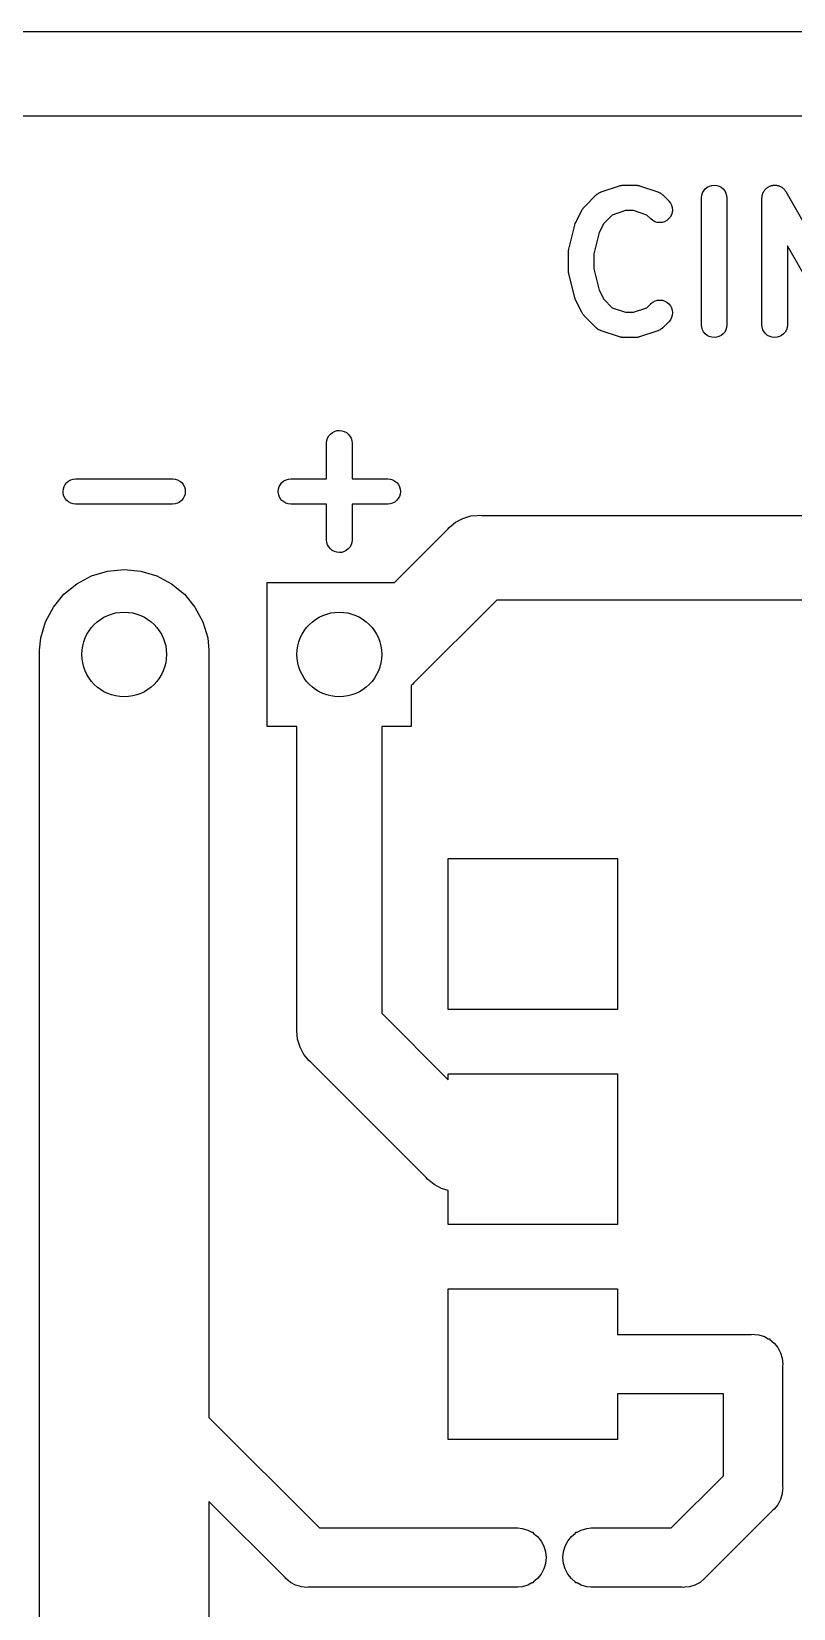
# Model space of a CAD drawing. Extents: x 90.9 to 144, y -121.2 to -74.4.
# Drawn here: x 102.03 to 111.03, y -93.06 to -74.43 of the extents above; entities that cross this region are included whole.
import ezdxf

# ---------------------------------------------------------------- set-up
doc = ezdxf.new("R2010")
doc.units = 0
doc.header["$MEASUREMENT"] = 0
doc.layers.add('BLACK', color=7, linetype='CONTINUOUS')

msp = doc.modelspace()

# ---------------------------------------------------------------- linework, layer by layer
at = {"layer": 'BLACK', "linetype": 'CONTINUOUS'}
for p, q in [((91.4646, -74.43), (142.85, -74.43)), ((142.668, -75.43), (91.94, -75.43)), ((108.555, -76.5028), (108.698, -76.3599)), ((108.698, -76.3599), (108.7, -76.3585)), ((108.7, -76.3585), (108.703, -76.3557)), ((108.703, -76.3557), (108.706, -76.3525)), ((108.706, -76.3525), (108.715, -76.3466)), ((108.715, -76.3466), (108.723, -76.3402)), ((108.723, -76.3402), (108.727, -76.3382)), ((108.727, -76.3382), (108.73, -76.3356)), ((108.73, -76.3356), (108.739, -76.3314)), ((108.739, -76.3314), (108.749, -76.3267)), ((108.749, -76.3267), (108.753, -76.3255)), ((108.753, -76.3255), (108.757, -76.3237)), ((108.757, -76.3237), (108.971, -76.2523)), ((108.971, -76.2523), (108.973, -76.2516)), ((108.973, -76.2516), (108.981, -76.2499)), ((108.981, -76.2499), (108.989, -76.2474)), ((108.989, -76.2474), (108.996, -76.2468)), ((108.996, -76.2468), (109.002, -76.2455)), ((109.002, -76.2455), (109.01, -76.2454)), ((109.01, -76.2454), (109.019, -76.2446)), ((109.019, -76.2446), (109.161, -76.2446)), ((109.161, -76.2446), (109.164, -76.2446)), ((109.164, -76.2446), (109.172, -76.2455)), ((109.172, -76.2455), (109.18, -76.2458)), ((109.18, -76.2458), (109.186, -76.2472)), ((109.186, -76.2472), (109.193, -76.2478)), ((109.193, -76.2478), (109.201, -76.2504)), ((109.201, -76.2504), (109.209, -76.2523)), ((109.209, -76.2523), (109.423, -76.3237)), ((109.423, -76.3237), (109.425, -76.3244)), ((109.425, -76.3244), (109.429, -76.3262)), ((109.429, -76.3262), (109.433, -76.3275)), ((109.433, -76.3275), (109.442, -76.3324)), ((109.442, -76.3324), (109.452, -76.3367)), ((109.452, -76.3367), (109.455, -76.3393)), ((109.455, -76.3393), (109.459, -76.3414)), ((109.459, -76.3414), (109.467, -76.3479)), ((109.467, -76.3479), (109.475, -76.3539)), ((109.475, -76.3539), (109.478, -76.3571)), ((109.478, -76.3571), (109.482, -76.3599)), ((109.482, -76.3599), (109.553, -76.4314)), ((109.94, -76.3925), (109.943, -76.3634)), ((109.943, -76.3634), (109.952, -76.3355)), ((109.952, -76.3355), (109.966, -76.3098)), ((109.966, -76.3098), (109.985, -76.2874)), ((109.985, -76.2874), (110.008, -76.2691)), ((110.008, -76.2691), (110.034, -76.2555)), ((110.034, -76.2555), (110.062, -76.2472)), ((110.062, -76.2472), (110.091, -76.2446)), ((110.091, -76.2446), (110.12, -76.2476)), ((110.12, -76.2476), (110.148, -76.2563)), ((110.148, -76.2563), (110.174, -76.2702)), ((110.174, -76.2702), (110.196, -76.2889)), ((110.196, -76.2889), (110.215, -76.3116)), ((110.215, -76.3116), (110.229, -76.3374)), ((110.229, -76.3374), (110.237, -76.3654)), ((110.237, -76.3654), (110.24, -76.3946)), ((110.656, -76.3729), (110.658, -76.3634)), ((110.658, -76.3634), (110.659, -76.3586)), ((110.659, -76.3586), (110.66, -76.3536)), ((110.66, -76.3536), (110.664, -76.3446)), ((110.664, -76.3446), (110.666, -76.3355)), ((110.666, -76.3355), (110.669, -76.3311)), ((110.669, -76.3311), (110.671, -76.3263)), ((110.671, -76.3263), (110.676, -76.3182)), ((110.676, -76.3182), (110.681, -76.3098)), ((110.681, -76.3098), (110.684, -76.306)), ((110.684, -76.306), (110.686, -76.3017)), ((110.686, -76.3017), (110.693, -76.2948)), ((110.693, -76.2948), (110.699, -76.2874)), ((110.699, -76.2874), (110.703, -76.2842)), ((110.703, -76.2842), (110.707, -76.2806)), ((110.707, -76.2806), (110.715, -76.2751)), ((110.715, -76.2751), (110.722, -76.2691)), ((110.722, -76.2691), (110.727, -76.2667)), ((110.727, -76.2667), (110.731, -76.2638)), ((110.731, -76.2638), (110.74, -76.26)), ((110.74, -76.26), (110.748, -76.2555)), ((110.748, -76.2555), (110.753, -76.2541)), ((110.753, -76.2541), (110.758, -76.252)), ((110.758, -76.252), (110.767, -76.2499)), ((110.767, -76.2499), (110.776, -76.2472)), ((110.776, -76.2472), (110.781, -76.2468)), ((110.781, -76.2468), (110.786, -76.2457)), ((110.786, -76.2457), (110.796, -76.2454)), ((110.796, -76.2454), (110.805, -76.2446)), ((110.805, -76.2446), (110.81, -76.2451)), ((110.81, -76.2451), (110.815, -76.245)), ((110.815, -76.245), (110.825, -76.2466)), ((110.825, -76.2466), (110.834, -76.2476)), ((110.834, -76.2476), (110.839, -76.2491)), ((110.839, -76.2491), (110.844, -76.25)), ((110.844, -76.25), (110.853, -76.2535)), ((110.853, -76.2535), (110.862, -76.2563)), ((110.862, -76.2563), (110.867, -76.2587)), ((110.867, -76.2587), (110.872, -76.2605)), ((110.872, -76.2605), (110.88, -76.2656)), ((110.88, -76.2656), (110.888, -76.2702)), ((110.888, -76.2702), (110.892, -76.2734)), ((110.892, -76.2734), (110.896, -76.2761)), ((110.896, -76.2761), (110.903, -76.2827)), ((110.903, -76.2827), (110.911, -76.2889)), ((110.911, -76.2889), (110.914, -76.2928)), ((110.914, -76.2928), (110.918, -76.2963)), ((110.918, -76.2963), (110.923, -76.3041)), ((110.923, -76.3041), (110.929, -76.3116)), ((110.929, -76.3116), (110.932, -76.316)), ((110.932, -76.316), (110.935, -76.3201)), ((110.935, -76.3201), (111.511, -77.3297)), ((108.456, -76.6846), (108.527, -76.5418)), ((108.527, -76.5418), (108.528, -76.5399)), ((108.528, -76.5399), (108.533, -76.5328)), ((108.533, -76.5328), (108.537, -76.5254)), ((108.537, -76.5254), (108.541, -76.5206)), ((108.541, -76.5206), (108.544, -76.5153)), ((108.544, -76.5153), (108.55, -76.5093)), ((108.55, -76.5093), (108.555, -76.5028)), ((109.043, -76.5446), (108.885, -76.5971)), ((109.137, -76.5446), (109.043, -76.5446)), ((109.295, -76.5971), (109.137, -76.5446)), ((109.553, -76.4314), (109.555, -76.4329)), ((109.555, -76.4329), (109.573, -76.4557)), ((109.573, -76.4557), (109.586, -76.4817)), ((109.586, -76.4817), (109.595, -76.5098)), ((109.597, -76.539), (109.594, -76.5681)), ((109.595, -76.5098), (109.597, -76.539)), ((109.94, -76.3946), (109.94, -76.3925)), ((109.94, -77.8946), (109.94, -76.3946)), ((110.24, -76.3946), (110.24, -77.8946)), ((110.654, -76.3925), (110.655, -76.3875)), ((110.654, -76.3946), (110.654, -76.3925)), ((110.654, -77.8946), (110.654, -76.3946)), ((110.655, -76.3824), (110.656, -76.3729)), ((110.655, -76.3875), (110.655, -76.3824)), ((108.373, -77.001), (108.444, -76.7153)), ((108.444, -76.7153), (108.445, -76.7133)), ((108.445, -76.712), (108.45, -76.6989)), ((108.445, -76.7127), (108.445, -76.712)), ((108.445, -76.7133), (108.445, -76.7127)), ((108.45, -76.6989), (108.455, -76.6859)), ((108.455, -76.6859), (108.456, -76.6853)), ((108.456, -76.6853), (108.456, -76.6846)), ((108.785, -76.6977), (108.732, -76.8041)), ((108.885, -76.5971), (108.785, -76.6977)), ((109.341, -76.6435), (109.295, -76.5971)), ((109.364, -76.6621), (109.341, -76.6435)), ((109.389, -76.6759), (109.364, -76.6621)), ((109.417, -76.6845), (109.389, -76.6759)), ((109.447, -76.6874), (109.417, -76.6845)), ((109.476, -76.6847), (109.447, -76.6874)), ((109.504, -76.6763), (109.476, -76.6847)), ((109.53, -76.6627), (109.504, -76.6763)), ((109.552, -76.6442), (109.53, -76.6627)), ((109.571, -76.6217), (109.552, -76.6442)), ((109.585, -76.596), (109.571, -76.6217)), ((109.594, -76.5681), (109.585, -76.596)), ((108.732, -76.8041), (108.669, -77.0559)), ((108.369, -77.03), (108.371, -77.0181)), ((108.369, -77.0327), (108.369, -77.03)), ((108.369, -77.0353), (108.369, -77.0327)), ((108.369, -77.0374), (108.369, -77.0353)), ((108.369, -77.2517), (108.369, -77.0374)), ((108.371, -77.0181), (108.372, -77.0062)), ((108.372, -77.0062), (108.373, -77.0037)), ((108.373, -77.0037), (108.373, -77.001)), ((108.669, -77.0559), (108.669, -77.2332)), ((111.531, -77.969), (110.954, -76.9594)), ((110.954, -76.9594), (110.954, -77.8946)), ((108.369, -77.2544), (108.369, -77.2517)), ((108.369, -77.257), (108.369, -77.2544)), ((108.37, -77.2689), (108.369, -77.257)), ((108.371, -77.2808), (108.37, -77.2689)), ((108.372, -77.2834), (108.371, -77.2808)), ((108.373, -77.2861), (108.372, -77.2834)), ((108.373, -77.2881), (108.373, -77.2861)), ((108.444, -77.5738), (108.373, -77.2881)), ((108.669, -77.2332), (108.732, -77.4851)), ((108.732, -77.4851), (108.785, -77.5914)), ((108.445, -77.5745), (108.444, -77.5738)), ((108.445, -77.5751), (108.445, -77.5745)), ((108.45, -77.5883), (108.445, -77.5751)), ((108.454, -77.6014), (108.45, -77.5883)), ((108.455, -77.602), (108.454, -77.6014)), ((108.455, -77.6026), (108.455, -77.602)), ((108.456, -77.6045), (108.455, -77.6026)), ((108.527, -77.7474), (108.456, -77.6045)), ((108.785, -77.5914), (108.885, -77.692)), ((109.295, -77.692), (109.341, -77.6456)), ((109.341, -77.6456), (109.343, -77.6442)), ((109.343, -77.6442), (109.365, -77.6259)), ((109.365, -77.6259), (109.391, -77.6124)), ((109.391, -77.6124), (109.42, -77.6043)), ((109.42, -77.6043), (109.449, -77.6017)), ((109.449, -77.6017), (109.478, -77.6049)), ((109.478, -77.6049), (109.506, -77.6136)), ((109.506, -77.6136), (109.531, -77.6277)), ((109.531, -77.6277), (109.554, -77.6464)), ((109.554, -77.6464), (109.572, -77.6691)), ((109.572, -77.6691), (109.586, -77.695)), ((108.532, -77.7545), (108.527, -77.7474)), ((108.536, -77.762), (108.532, -77.7545)), ((108.54, -77.7669), (108.536, -77.762)), ((108.543, -77.7721), (108.54, -77.7669)), ((108.549, -77.7783), (108.543, -77.7721)), ((108.554, -77.7849), (108.549, -77.7783)), ((108.555, -77.7864), (108.554, -77.7849)), ((108.698, -77.9292), (108.555, -77.7864)), ((108.885, -77.692), (109.043, -77.7446)), ((109.043, -77.7446), (109.137, -77.7446)), ((109.137, -77.7446), (109.295, -77.692)), ((109.553, -77.8578), (109.482, -77.9292)), ((109.572, -77.8352), (109.553, -77.8578)), ((109.586, -77.8094), (109.572, -77.8352)), ((109.586, -77.695), (109.594, -77.7231)), ((109.594, -77.7814), (109.586, -77.8094)), ((109.594, -77.7231), (109.597, -77.7522)), ((109.597, -77.7522), (109.594, -77.7814)), ((108.702, -77.932), (108.698, -77.9292)), ((108.705, -77.9353), (108.702, -77.932)), ((108.713, -77.9413), (108.705, -77.9353)), ((108.721, -77.9478), (108.713, -77.9413)), ((108.725, -77.9499), (108.721, -77.9478)), ((108.728, -77.9525), (108.725, -77.9499)), ((108.738, -77.9568), (108.728, -77.9525)), ((108.747, -77.9616), (108.738, -77.9568)), ((108.751, -77.9629), (108.747, -77.9616)), ((108.755, -77.9648), (108.751, -77.9629)), ((108.757, -77.9654), (108.755, -77.9648)), ((108.971, -78.0369), (108.757, -77.9654)), ((108.979, -78.0387), (108.971, -78.0369)), ((108.987, -78.0413), (108.979, -78.0387)), ((108.994, -78.042), (108.987, -78.0413)), ((109, -78.0434), (108.994, -78.042)), ((109.008, -78.0436), (109, -78.0434)), ((109.016, -78.0446), (109.008, -78.0436)), ((109.019, -78.0446), (109.016, -78.0446)), ((109.161, -78.0446), (109.019, -78.0446)), ((109.17, -78.0437), (109.161, -78.0446)), ((109.178, -78.0436), (109.17, -78.0437)), ((109.184, -78.0423), (109.178, -78.0436)), ((109.191, -78.0417), (109.184, -78.0423)), ((109.199, -78.0393), (109.191, -78.0417)), ((109.207, -78.0375), (109.199, -78.0393)), ((109.209, -78.0369), (109.207, -78.0375)), ((109.423, -77.9654), (109.209, -78.0369)), ((109.427, -77.9636), (109.423, -77.9654)), ((109.431, -77.9624), (109.427, -77.9636)), ((109.441, -77.9577), (109.431, -77.9624)), ((109.45, -77.9535), (109.441, -77.9577)), ((109.453, -77.951), (109.45, -77.9535)), ((109.457, -77.9489), (109.453, -77.951)), ((109.465, -77.9425), (109.457, -77.9489)), ((109.474, -77.9366), (109.465, -77.9425)), ((109.477, -77.9334), (109.474, -77.9366)), ((109.48, -77.9307), (109.477, -77.9334)), ((109.482, -77.9292), (109.48, -77.9307)), ((109.943, -77.9237), (109.94, -77.8946)), ((109.951, -77.9517), (109.943, -77.9237)), ((109.965, -77.9776), (109.951, -77.9517)), ((109.984, -78.0003), (109.965, -77.9776)), ((110.006, -78.0189), (109.984, -78.0003)), ((110.032, -78.0328), (110.006, -78.0189)), ((110.06, -78.0415), (110.032, -78.0328)), ((110.089, -78.0446), (110.06, -78.0415)), ((110.118, -78.0419), (110.089, -78.0446)), ((110.146, -78.0336), (110.118, -78.0419)), ((110.172, -78.0201), (110.146, -78.0336)), ((110.195, -78.0017), (110.172, -78.0201)), ((110.214, -77.9793), (110.195, -78.0017)), ((110.228, -77.9537), (110.214, -77.9793)), ((110.237, -77.9258), (110.228, -77.9537)), ((110.24, -77.8967), (110.237, -77.9258)), ((110.24, -77.8946), (110.24, -77.8967)), ((110.657, -77.9237), (110.654, -77.8946)), ((110.666, -77.9517), (110.657, -77.9237)), ((110.679, -77.9776), (110.666, -77.9517)), ((110.698, -78.0003), (110.679, -77.9776)), ((110.72, -78.0189), (110.698, -78.0003)), ((110.746, -78.0328), (110.72, -78.0189)), ((110.774, -78.0415), (110.746, -78.0328)), ((110.803, -78.0446), (110.774, -78.0415)), ((110.832, -78.0419), (110.803, -78.0446)), ((110.86, -78.0336), (110.832, -78.0419)), ((110.886, -78.0201), (110.86, -78.0336)), ((110.909, -78.0017), (110.886, -78.0201)), ((110.928, -77.9793), (110.909, -78.0017)), ((110.942, -77.9537), (110.928, -77.9793)), ((110.951, -77.9258), (110.942, -77.9537)), ((110.954, -77.8967), (110.951, -77.9258)), ((110.954, -77.8946), (110.954, -77.8967)), ((105.582, -79.1662), (105.608, -79.1526)), ((105.608, -79.1526), (105.636, -79.1444)), ((105.636, -79.1444), (105.665, -79.1417)), ((105.665, -79.1417), (105.694, -79.1448)), ((105.694, -79.1448), (105.722, -79.1534)), ((105.722, -79.1534), (105.748, -79.1674)), ((105.514, -79.2896), (105.517, -79.2605)), ((105.514, -79.2917), (105.514, -79.2896)), ((105.514, -79.7131), (105.514, -79.2917)), ((105.517, -79.2605), (105.526, -79.2326)), ((105.526, -79.2326), (105.54, -79.207)), ((105.54, -79.207), (105.559, -79.1845)), ((105.559, -79.1845), (105.582, -79.1662)), ((105.748, -79.1674), (105.77, -79.186)), ((105.77, -79.186), (105.789, -79.2087)), ((105.789, -79.2087), (105.803, -79.2346)), ((105.803, -79.2346), (105.811, -79.2626)), ((105.811, -79.2626), (105.814, -79.2917)), ((105.814, -79.2917), (105.814, -79.7131)), ((102.495, -79.7245), (102.523, -79.716)), ((102.523, -79.716), (102.553, -79.7131)), ((102.553, -79.7131), (103.695, -79.7131)), ((103.695, -79.7131), (103.698, -79.7132)), ((103.698, -79.7132), (103.727, -79.7164)), ((103.727, -79.7164), (103.755, -79.7253)), ((105.035, -79.7245), (105.063, -79.716)), ((105.063, -79.716), (105.093, -79.7131)), ((105.093, -79.7131), (105.514, -79.7131)), ((105.814, -79.7131), (106.235, -79.7131)), ((106.235, -79.7131), (106.238, -79.7132)), ((106.238, -79.7132), (106.267, -79.7164)), ((106.267, -79.7164), (106.295, -79.7253)), ((102.403, -79.8621), (102.406, -79.833)), ((102.405, -79.8912), (102.403, -79.8621)), ((102.413, -79.9193), (102.405, -79.8912)), ((102.406, -79.833), (102.414, -79.805)), ((102.414, -79.805), (102.428, -79.7793)), ((102.428, -79.7793), (102.447, -79.7567)), ((102.447, -79.7567), (102.47, -79.7382)), ((102.47, -79.7382), (102.495, -79.7245)), ((103.755, -79.7253), (103.78, -79.7394)), ((103.78, -79.7394), (103.803, -79.7582)), ((103.803, -79.7582), (103.821, -79.781)), ((103.821, -79.781), (103.835, -79.807)), ((103.842, -79.8933), (103.834, -79.9213)), ((103.835, -79.807), (103.843, -79.835)), ((103.845, -79.8642), (103.842, -79.8933)), ((103.843, -79.835), (103.845, -79.8642)), ((104.943, -79.8621), (104.946, -79.833)), ((104.945, -79.8912), (104.943, -79.8621)), ((104.953, -79.9193), (104.945, -79.8912)), ((104.946, -79.833), (104.954, -79.805)), ((104.954, -79.805), (104.968, -79.7793)), ((104.968, -79.7793), (104.987, -79.7567)), ((104.987, -79.7567), (105.01, -79.7382)), ((105.01, -79.7382), (105.035, -79.7245)), ((106.295, -79.7253), (106.32, -79.7394)), ((106.32, -79.7394), (106.343, -79.7582)), ((106.343, -79.7582), (106.361, -79.781)), ((106.361, -79.781), (106.375, -79.807)), ((106.382, -79.8933), (106.374, -79.9213)), ((106.375, -79.807), (106.383, -79.835)), ((106.385, -79.8642), (106.382, -79.8933)), ((106.383, -79.835), (106.385, -79.8642)), ((102.427, -79.9453), (102.413, -79.9193)), ((102.445, -79.9681), (102.427, -79.9453)), ((102.468, -79.9869), (102.445, -79.9681)), ((102.493, -80.001), (102.468, -79.9869)), ((102.521, -80.0099), (102.493, -80.001)), ((102.55, -80.0131), (102.521, -80.0099)), ((102.553, -80.0131), (102.55, -80.0131)), ((103.695, -80.0131), (102.553, -80.0131)), ((103.725, -80.0103), (103.695, -80.0131)), ((103.753, -80.0018), (103.725, -80.0103)), ((103.778, -79.9881), (103.753, -80.0018)), ((103.801, -79.9696), (103.778, -79.9881)), ((103.82, -79.947), (103.801, -79.9696)), ((103.834, -79.9213), (103.82, -79.947)), ((104.967, -79.9453), (104.953, -79.9193)), ((104.985, -79.9681), (104.967, -79.9453)), ((105.008, -79.9869), (104.985, -79.9681)), ((105.033, -80.001), (105.008, -79.9869)), ((105.061, -80.0099), (105.033, -80.001)), ((105.09, -80.0131), (105.061, -80.0099)), ((105.093, -80.0131), (105.09, -80.0131)), ((105.514, -80.0131), (105.093, -80.0131)), ((105.514, -80.4346), (105.514, -80.0131)), ((106.235, -80.0131), (105.814, -80.0131)), ((105.814, -80.0131), (105.814, -80.4346)), ((106.265, -80.0103), (106.235, -80.0131)), ((106.293, -80.0018), (106.265, -80.0103)), ((106.318, -79.9881), (106.293, -80.0018)), ((106.341, -79.9696), (106.318, -79.9881)), ((106.36, -79.947), (106.341, -79.9696)), ((106.374, -79.9213), (106.36, -79.947)), ((106.96, -80.2897), (107.036, -80.2273)), ((107.036, -80.2273), (107.123, -80.1808)), ((107.123, -80.1808), (107.217, -80.1522)), ((107.217, -80.1522), (107.29, -80.145)), ((107.29, -80.145), (107.315, -80.1426)), ((107.29, -80.145), (107.29, -80.145)), ((107.315, -80.1426), (107.34, -80.145)), ((107.34, -80.145), (120.063, -80.145)), ((105.517, -80.4637), (105.514, -80.4346)), ((105.525, -80.4917), (105.517, -80.4637)), ((105.811, -80.4658), (105.802, -80.4937)), ((105.814, -80.4367), (105.811, -80.4658)), ((105.814, -80.4346), (105.814, -80.4367)), ((106.315, -80.938), (106.944, -80.3088)), ((106.944, -80.3088), (106.96, -80.2897)), ((105.539, -80.5176), (105.525, -80.4917)), ((105.558, -80.5403), (105.539, -80.5176)), ((105.58, -80.5589), (105.558, -80.5403)), ((105.606, -80.5729), (105.58, -80.5589)), ((105.634, -80.5815), (105.606, -80.5729)), ((105.663, -80.5846), (105.634, -80.5815)), ((105.692, -80.5819), (105.663, -80.5846)), ((105.72, -80.5736), (105.692, -80.5819)), ((105.746, -80.5601), (105.72, -80.5736)), ((105.769, -80.5417), (105.746, -80.5601)), ((105.788, -80.5193), (105.769, -80.5417)), ((105.802, -80.4937), (105.788, -80.5193)), ((102.739, -80.8597), (102.928, -80.8025)), ((102.928, -80.8025), (103.124, -80.7832)), ((103.124, -80.7832), (103.32, -80.8025)), ((103.32, -80.8025), (103.509, -80.8597)), ((102.413, -81.0775), (102.566, -80.9525)), ((102.566, -80.9525), (102.739, -80.8597)), ((103.509, -80.8597), (103.682, -80.9525)), ((103.682, -80.9525), (103.835, -81.0775)), ((104.814, -82.638), (104.814, -80.938)), ((104.814, -80.938), (106.315, -80.938)), ((102.289, -81.2297), (102.413, -81.0775)), ((103.835, -81.0775), (103.959, -81.2297)), ((107.522, -81.145), (106.543, -82.1242)), ((119.881, -81.145), (107.522, -81.145)), ((102.196, -81.4035), (102.289, -81.2297)), ((103.959, -81.2297), (104.052, -81.4035)), ((102.138, -81.592), (102.196, -81.4035)), ((104.052, -81.4035), (104.11, -81.592)), ((102.124, -81.7389), (102.138, -81.592)), ((102.124, -90.2479), (102.124, -81.7389)), ((104.11, -81.592), (104.124, -81.7389)), ((104.124, -81.7389), (104.124, -90.802)), ((106.527, -82.1433), (106.514, -82.1541)), ((106.543, -82.1242), (106.527, -82.1433)), ((106.514, -82.1541), (106.514, -82.638)), ((105.164, -82.638), (104.814, -82.638)), ((105.164, -86.2084), (105.164, -82.638)), ((106.514, -82.638), (106.164, -82.638)), ((106.164, -82.638), (106.164, -86.0259)), ((106.95, -85.98), (106.95, -84.2)), ((106.95, -84.2), (108.95, -84.2)), ((108.95, -84.2), (108.95, -85.98)), ((106.164, -86.0259), (106.95, -86.8119)), ((108.95, -85.98), (106.95, -85.98)), ((105.162, -86.233), (105.164, -86.2084)), ((105.171, -86.331), (105.162, -86.233)), ((105.2, -86.4253), (105.171, -86.331)), ((105.246, -86.5121), (105.2, -86.4253)), ((105.309, -86.5883), (105.246, -86.5121)), ((105.328, -86.6039), (105.309, -86.5883)), ((106.69, -87.9662), (105.328, -86.6039)), ((106.95, -86.8119), (106.95, -86.74)), ((106.95, -86.74), (108.95, -86.74)), ((108.95, -86.74), (108.95, -88.52)), ((106.706, -87.9853), (106.69, -87.9662)), ((106.782, -88.0477), (106.706, -87.9853)), ((106.869, -88.0942), (106.782, -88.0477)), ((106.95, -88.1188), (106.869, -88.0942)), ((106.95, -88.52), (106.95, -88.1188)), ((108.95, -88.52), (106.95, -88.52)), ((106.95, -91.06), (106.95, -89.28)), ((106.95, -89.28), (108.95, -89.28)), ((108.95, -89.28), (108.95, -89.82)), ((108.95, -89.82), (110.531, -89.82)), ((110.531, -89.82), (110.548, -89.8183)), ((110.548, -89.8183), (110.565, -89.82)), ((110.565, -89.82), (110.617, -89.8251)), ((110.617, -89.8251), (110.683, -89.8451)), ((110.683, -89.8451), (110.729, -89.87)), ((110.729, -89.87), (110.748, -89.87)), ((110.748, -89.87), (110.748, -89.8814)), ((110.748, -89.8814), (110.797, -89.9213)), ((110.797, -89.9213), (110.84, -89.9746)), ((110.84, -89.9746), (110.873, -90.0354)), ((110.873, -90.0354), (110.893, -90.1014)), ((110.893, -90.1014), (110.9, -90.17)), ((102.124, -100.535), (102.124, -90.2479)), ((102.124, -90.2479), (102.124, -90.2479)), ((110.9, -90.17), (110.898, -90.1872)), ((110.898, -90.1872), (110.898, -91.6188)), ((110.198, -90.52), (108.95, -90.52)), ((108.95, -90.52), (108.95, -91.06)), ((110.198, -91.491), (110.198, -90.52)), ((104.124, -90.802), (105.428, -92.106)), ((108.95, -91.06), (106.95, -91.06)), ((109.583, -92.106), (110.198, -91.491)), ((110.898, -91.6188), (110.9, -91.636)), ((110.9, -91.636), (110.898, -91.6532)), ((105.023, -92.6913), (104.124, -91.792)), ((104.124, -91.792), (104.124, -101.089)), ((110.873, -91.7706), (110.84, -91.8314)), ((110.893, -91.7046), (110.873, -91.7706)), ((110.898, -91.6532), (110.893, -91.7046)), ((110.898, -91.6532), (110.898, -91.6532)), ((110.783, -91.8956), (109.988, -92.6913)), ((110.797, -91.8847), (110.783, -91.8956)), ((110.84, -91.8314), (110.797, -91.8847)), ((105.428, -92.106), (107.771, -92.106)), ((107.771, -92.106), (107.823, -92.1111)), ((107.823, -92.1111), (107.889, -92.1311)), ((107.889, -92.1311), (107.935, -92.156)), ((107.935, -92.156), (107.954, -92.156)), ((107.954, -92.156), (107.954, -92.1674)), ((107.954, -92.1674), (108.003, -92.2073)), ((108.405, -92.2073), (108.454, -92.1674)), ((108.454, -92.1674), (108.454, -92.156)), ((108.454, -92.156), (108.473, -92.156)), ((108.473, -92.156), (108.519, -92.1311)), ((108.519, -92.1311), (108.585, -92.1111)), ((108.585, -92.1111), (108.637, -92.106)), ((108.637, -92.106), (109.583, -92.106)), ((108.003, -92.2073), (108.046, -92.2606)), ((108.046, -92.2606), (108.079, -92.3214)), ((108.079, -92.3214), (108.099, -92.3874)), ((108.099, -92.3874), (108.106, -92.456)), ((108.302, -92.456), (108.309, -92.3874)), ((108.309, -92.3874), (108.329, -92.3214)), ((108.329, -92.3214), (108.362, -92.2606)), ((108.362, -92.2606), (108.405, -92.2073)), ((108.099, -92.5246), (108.079, -92.5906)), ((108.106, -92.456), (108.099, -92.5246)), ((108.309, -92.5246), (108.302, -92.456)), ((108.329, -92.5906), (108.309, -92.5246)), ((105.034, -92.7047), (105.023, -92.6913)), ((105.088, -92.7484), (105.034, -92.7047)), ((105.148, -92.7809), (105.088, -92.7484)), ((107.935, -92.756), (107.889, -92.7809)), ((107.954, -92.756), (107.935, -92.756)), ((108.003, -92.7047), (107.954, -92.7446)), ((107.954, -92.7446), (107.954, -92.756)), ((108.046, -92.6514), (108.003, -92.7047)), ((108.079, -92.5906), (108.046, -92.6514)), ((108.362, -92.6514), (108.329, -92.5906)), ((108.405, -92.7047), (108.362, -92.6514)), ((108.454, -92.7446), (108.405, -92.7047)), ((108.454, -92.756), (108.454, -92.7446)), ((108.473, -92.756), (108.454, -92.756)), ((108.519, -92.7809), (108.473, -92.756)), ((109.923, -92.7484), (109.863, -92.7809)), ((109.977, -92.7047), (109.923, -92.7484)), ((109.988, -92.6913), (109.977, -92.7047)), ((105.194, -92.7949), (105.148, -92.7809)), ((105.214, -92.8009), (105.194, -92.7949)), ((105.283, -92.8077), (105.214, -92.8009)), ((105.3, -92.806), (105.283, -92.8077)), ((107.771, -92.806), (105.3, -92.806)), ((107.823, -92.8009), (107.771, -92.806)), ((107.889, -92.7809), (107.823, -92.8009)), ((108.585, -92.8009), (108.519, -92.7809)), ((108.637, -92.806), (108.585, -92.8009)), ((109.711, -92.806), (108.637, -92.806)), ((109.728, -92.8077), (109.711, -92.806)), ((109.745, -92.806), (109.728, -92.8077)), ((109.797, -92.8009), (109.745, -92.806)), ((109.745, -92.806), (109.745, -92.806)), ((109.863, -92.7809), (109.797, -92.8009))]:
    msp.add_line(p, q, dxfattribs=at)
at = {"layer": 'BLACK'}
for centre in [(103.124, -81.788), (105.664, -81.788)]:
    msp.add_circle(centre, 0.5, dxfattribs=at)

doc.saveas('drawing.dxf')
